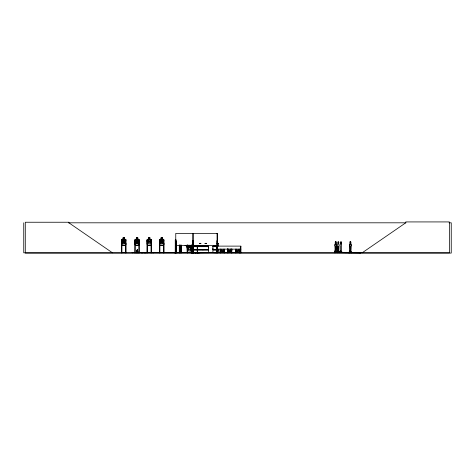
<?xml version="1.0" encoding="UTF-8"?>
<svg xmlns="http://www.w3.org/2000/svg" width="475" height="475" viewBox="0 0 475 475"><rect width="100%" height="100%" fill="white"/><g stroke="black" fill="none" stroke-linecap="round" stroke-linejoin="round"><path stroke-width="0.71" d="M208.62 248.069L208.62 246.673L203.057 246.673M218.571 249.458L212.913 249.458L212.919 248.069M214.712 252.813L219.248 252.569L212.907 252.7L212.913 250.016L218.571 250.016L218.571 252.7M219.248 252.593L212.919 252.623M336.027 252.136L336.181 246.299A1.514 0.766 -90 0 0 336.027 243.918L336.027 242.286A0.754 0.38 -90 0 0 335.641 241.532A0.754 0.38 -90 0 0 335.261 242.286L335.261 243.918A1.514 0.766 -90 0 0 335.101 246.299C335.231 250.729 334.59 251.667 335.35 251.483M336.104 252.136L336.264 246.299A1.514 0.766 -90 0 0 336.104 243.918L336.104 242.286A0.754 0.38 -90 0 0 335.724 241.532A0.754 0.38 -90 0 0 335.338 242.286L335.338 243.918A1.514 0.766 -90 0 0 335.184 246.299L335.492 251.578M338.675 252.136L338.829 246.299A1.514 0.766 -90 0 0 338.675 243.918L338.752 242.286L338.675 243.918M338.752 252.136L338.829 246.299M341.287 252.136L341.448 246.299A1.514 0.766 -90 0 0 341.287 243.918L341.371 242.286L341.287 243.918M350.746 252.136L350.906 246.299A1.514 0.766 -90 0 0 350.746 243.918L350.746 242.286A0.754 0.38 -90 0 0 350.36 241.532A0.754 0.38 -90 0 0 349.98 242.286L350.063 242.286A0.754 0.38 -90 0 1 350.443 241.532A0.754 0.38 -90 0 1 350.829 242.286L350.829 243.918A1.514 0.766 -90 0 1 350.983 246.299L350.829 252.136M137.156 252.783L137.275 249.915L137.572 252.783M335.047 251.578L334.911 251.222M335.166 251.263C335.392 251.72 335.029 250.954 334.958 251.578M338.182 251.216C336.852 251.839 338.788 250.99 337.814 251.536M337.695 251.578L338.253 251.447M340.361 251.578L340.385 251.239L340.171 251.578M340.421 251.489L340.83 251.483L340.367 246.299A1.514 0.766 -90 0 1 340.522 243.918L340.605 242.286A0.754 0.38 -90 0 1 340.991 241.532A0.754 0.38 -90 0 1 341.371 242.286M349.606 251.239L350.348 251.4L349.701 251.239M349.647 251.412L350.087 251.4M350.277 251.222L350.277 251.578M334.97 251.417L335.124 251.269M335.469 251.471L335.558 251.578M340.242 251.56L340.795 251.216L340.824 251.578M340.338 251.216L340.189 251.578L340.427 251.263M349.867 251.447L349.588 251.269L349.826 251.56M136.776 252.783L137.21 249.915L136.675 252.783M337.98 251.536L337.582 251.216M337.802 251.489L337.577 251.423M182.798 252.569L174.147 252.783M136.539 252.783L137.174 249.915L138.088 252.783M136.503 252.783L137.168 249.915M193.485 252.813L193.515 252.379M197.262 252.807L197.285 250.016L197.368 252.759M125.976 243.8L125.483 245.237L122.057 245.237L121.612 243.8L121.612 239.833M126.029 243.806L125.519 245.284L122.022 245.284L121.558 243.806M139.258 243.8L138.759 245.237L135.333 245.237L134.888 243.8L134.888 239.833L135.316 239.281L136.331 239.281L136.331 237.791L137.815 237.791L137.815 239.281L138.783 239.281L139.306 239.804L139.306 243.806L138.795 245.284L135.298 245.284L134.841 243.806M151.466 243.806L150.955 245.284L147.458 245.284L146.995 243.806L147.048 239.833L147.47 239.281L148.485 239.281L148.485 237.791L149.975 237.791L149.928 239.329L150.67 239.828L150.67 242.606L149.928 243.8L148.538 243.8L147.79 242.606L147.79 239.828L148.538 239.329L148.538 237.838L149.928 237.838M163.97 243.8L163.477 245.237L160.051 245.237M164.023 243.806L163.513 245.284L160.016 245.284L159.553 243.806L159.6 239.833L160.027 239.281L161.043 239.281L161.043 237.791L162.533 237.791L162.48 239.329L163.228 239.828L163.228 242.606L162.48 243.8L161.09 243.8L160.348 242.606L160.348 239.828L161.09 239.329L161.09 237.838L162.48 237.838M349.57 251.305L349.695 251.578M174.984 252.795L175.008 252.445M175.186 252.783L175.216 252.379M193.088 252.759L193.04 240.718L192.601 240.718L192.571 252.819M349.938 251.263L349.82 246.299A1.514 0.766 -90 0 1 349.98 243.918L350.063 242.286M335.237 252.813L335.522 251.833M337.113 251.833L337.102 252.807M338.17 251.833L338.022 252.819M339.572 252.813L339.643 251.833L339.732 252.463L351.387 252.623L351.322 251.833L350.158 251.833L350.158 252.463M340.789 252.623L340.789 251.833M344.939 252.463L344.987 252.712M345.966 252.807L346.121 252.463M347.694 252.463L347.635 252.712M348.49 252.813L348.513 252.463M348.769 252.463L348.555 252.623M349.184 251.833L349.03 252.813M349.962 252.813L350.247 251.833M351.257 252.807L351.322 252.819M359.765 252.463L359.634 252.813M360.709 252.807L360.84 252.463L354.789 252.623M224.527 251.109L224.016 252.094L220.519 252.094L220.062 251.109M239.364 252.023L239.863 251.109M235.446 251.109L235.903 252.094L239.4 252.094L239.911 251.109M175.762 239.281L175.287 239.81L175.227 252.819M228.92 251.109L228.92 252.094L230.411 252.094L230.363 251.073L231.901 250.764L231.901 248.852M362.152 252.819L405.757 222.811L405.757 221.926L449.356 221.926L449.356 252.819L23.75 252.819L23.75 222.811M340.433 251.4L340.807 251.554M189.935 246.388L191.122 245.646M188.076 245.219L187.15 246.192L188.848 245.26L190.57 246.252L190.612 245.753M230.363 251.073L231.105 250.758L231.105 248.983M191.122 247.137L192.565 246.691L191.128 247.184L187.138 247.184L186.604 246.709L186.657 245.646L185.167 245.646M68.329 222.811L405.983 222.811M449.023 222.811L451.25 222.811L451.25 253.074L25.282 253.074L25.282 222.241L68.887 222.241L68.887 222.811L112.486 252.819M124.492 237.838L123.096 237.838L123.096 239.329L122.354 239.828L122.354 242.606L123.096 243.8L124.492 243.8L125.234 242.606L125.234 239.828L124.492 239.329L124.539 237.791L123.049 237.791L123.049 239.281L122.033 239.281L121.558 239.81L121.487 252.819M124.539 239.281L125.501 239.281L126.029 239.804L126.089 252.789M149.975 239.281L150.943 239.281L151.466 239.804L151.507 252.593M162.533 239.281L163.495 239.281L164.023 239.804L164.083 252.789M122.057 239.329L125.483 239.329L125.976 239.828M147.493 239.329L150.919 239.329L151.418 239.828M160.051 239.329L163.477 239.329M176.035 239.329L175.34 239.833L175.34 243.8L175.75 245.284M121.535 240.718L121.944 240.718L121.897 252.819M125.976 240.718L125.566 240.718L125.614 252.819M134.811 240.718L135.221 240.718L135.221 252.819M139.258 240.718L138.848 240.718L138.896 252.819M146.971 240.718L147.381 240.718L147.381 252.819L147.428 252.379M151.418 240.718L151.002 240.718L151.056 252.819M159.529 240.718L159.938 240.718L159.891 252.819M163.97 240.718L163.56 240.718L163.56 252.819M175.263 240.718L175.673 240.718L175.631 252.819M175.768 240.718L176.172 240.718L176.201 252.819M193.153 240.718L193.562 240.718L193.61 252.819M217.366 240.718L216.897 240.718L216.903 252.819L216.873 252.379M146.995 241.217L151.466 241.217M337.909 242.286L337.986 242.286A0.754 0.38 -90 0 1 338.372 241.532A0.754 0.38 -90 0 1 338.752 242.286M199.387 243.325L200.854 243.325M205.058 243.325L206.53 243.325M217.152 243.319L218.577 243.325M199.387 243.426L200.854 243.438M205.058 243.426L206.53 243.438M217.158 243.438L218.577 243.438L218.565 246.115M199.387 243.598L200.848 243.598M205.063 243.598L206.524 243.598M217.146 243.598L218.565 243.598M337.749 246.299L337.986 252.136L337.749 246.299A1.514 0.766 -90 0 1 337.909 243.918L337.986 243.918M340.522 243.918L340.605 242.286M349.98 243.918L350.063 243.918A1.514 0.766 -90 0 0 349.903 246.299L350.01 251.483M147.493 245.237L150.919 245.237M185.416 245.397L185.909 245.397M175.768 245.468L192.903 245.468M193.153 245.468L217.366 245.468M187.15 245.646L189.935 245.646M185.113 245.694L186.604 245.694M194.02 246.115L202.855 246.115M203.057 246.115L208.626 246.115M212.913 246.115L240.908 246.115L240.944 252.599M188.593 246.317L187.578 246.317L187.102 246.846L187.536 252.819M193.984 246.311L196.852 246.311M197.25 246.311L202.89 246.311M203.021 246.311L208.662 246.311M212.871 246.311L217.176 246.311M193.984 246.483L196.852 246.483M197.25 246.483L202.89 246.483M203.021 246.483L208.662 246.483M212.871 246.483L217.176 246.483M194.02 246.673L202.855 246.673M217.158 246.673L212.913 246.673L212.913 249.458M216.701 246.768L217.111 246.768L217.105 252.819L217.057 233.362M240.908 246.768L240.498 246.768L240.451 252.819M216.701 249.143L240.908 249.143M194.02 249.458L202.855 249.458M203.057 249.458L208.626 249.458L208.626 246.673M193.984 249.648L196.852 249.648M197.25 249.648L202.89 249.648M203.021 249.648L208.662 249.648M212.871 249.648L218.613 249.648M193.984 249.82L196.852 249.82M197.25 249.82L202.89 249.82M203.021 249.82L208.662 249.82M212.871 249.82L218.613 249.82M194.02 250.016L202.855 250.016M203.057 250.016L208.626 250.016L208.626 252.7L191.051 252.759L208.62 252.623M228.974 252.065L228.974 251.073L227.958 251.144M335.433 251.833L336.603 251.833L336.603 252.623M337.024 251.833L339.251 251.833L339.251 252.623M187.601 252.273L191.027 252.273M187.566 252.32L191.063 252.32L191.573 250.842L191.573 246.84L191.045 246.317L190.083 246.317L190.083 245.32M343.324 252.338L344.333 252.338M345.942 252.338L346.952 252.338M355.395 252.338L356.404 252.338M121.487 252.379L121.992 252.379L121.992 252.819M126.023 252.379L125.519 252.379L125.519 252.819M337.113 252.463L339.162 252.463L339.162 251.833M121.992 252.504L125.519 252.504M135.268 252.504L138.801 252.504M147.428 252.504L150.961 252.504M159.986 252.504L163.513 252.504M187.536 252.504L199.957 252.783M240.451 252.599L240.956 252.599M241.175 252.807L241.211 252.445L132.204 252.445L132.204 252.819M191.562 252.783L191.526 244.987M179.752 252.569L179.704 244.987M139.365 252.789L139.306 252.379M228.974 251.073L228.226 250.758L228.226 248.983M349.374 252.807L349.089 252.623M191.057 252.783L191.116 244.987M186.657 246.691L187.156 247.137M191.52 246.863L191.027 246.365L187.15 246.388L186.657 245.646M334.507 252.813L334.376 251.833L334.465 252.463L336.514 252.463L336.514 251.833M235.493 251.109L235.903 252.094M220.109 251.109L220.554 252.065M187.304 245.142L187.607 246.103L191.027 246.103L191.36 245.142L191.063 246.151L187.566 246.151L187.263 245.165M137.417 249.915L138.053 252.783M191.158 252.795L191.158 252.379M137.916 252.783L137.394 249.915L137.815 252.783M351.233 251.833L351.233 252.463M349.944 252.463L349.944 251.138L349.499 251.138L349.499 252.463M349.849 251.138L349.849 252.463M349.588 251.138L349.588 252.623M341.863 252.623L341.863 251.833L340.7 251.833L340.7 252.463M341.774 251.833L341.774 252.463M340.486 252.463L340.486 251.138L340.041 251.138L340.07 252.623M340.391 251.138L340.391 252.463M340.136 251.138L340.136 252.463M338.099 251.833L338.099 252.623M337.986 242.286L337.909 243.918M337.867 252.463L337.867 251.138L337.422 251.138L337.422 252.463M337.772 251.138L337.772 252.463M337.517 251.138L337.517 252.463M335.219 252.463L335.219 251.138L334.774 251.138L334.774 252.463M335.124 251.138L335.124 252.463M334.869 251.138L334.869 252.463M240.326 252.445L240.326 252.819M240.095 252.819L240.095 252.083L235.458 252.083L235.458 252.819M239.911 249.197L239.911 251.15M239.768 252.083L239.768 252.819M239.732 249.203L239.732 252.819M239.453 249.203L239.453 252.819M239.121 249.161L239.121 250.343L238.373 251.109L236.983 251.109L236.241 250.343L236.241 249.161M238.373 249.161L238.373 250.343L236.983 250.343L236.983 249.161M236.105 249.197L236.105 252.813M235.82 249.197L235.82 252.819M235.493 249.203L235.493 251.144M235.446 249.197L235.446 251.15M232.079 252.819L232.079 252.083L227.448 252.083L227.448 252.819M231.752 252.083L231.752 252.819M231.717 249.203L231.717 252.819M231.438 249.203L231.438 252.819M231.426 251.144L227.43 250.77L227.43 248.852M230.363 248.983L230.363 250.758L228.974 250.758L228.974 248.983M228.089 249.197L228.089 252.813M227.81 249.197L227.81 252.819M227.483 248.852L227.483 250.794M224.711 252.819L224.711 252.083L220.073 252.083L220.073 252.819M224.348 249.203L224.348 252.819M224.069 249.203L224.069 252.819M223.737 249.161L223.737 250.343L222.989 251.109L221.599 251.109L220.857 250.343L220.857 249.161M222.989 249.161L222.989 250.343L221.599 250.343L221.599 249.161M220.721 249.197L220.721 252.813M220.436 249.197L220.436 252.819M220.062 249.197L220.062 251.15M217.413 252.379L217.396 252.819M217.318 252.819L217.366 233.362L193.153 233.362L193.2 252.819M216.701 246.115L216.748 252.819M198.087 252.379L198.117 252.819M197.986 252.379L197.986 252.819M197.927 252.819L197.897 252.379L197.832 252.819M197.737 252.379L197.707 252.819M196.056 252.445L196.056 252.819M195.819 252.379L195.854 252.819M195.724 252.504L195.724 252.819M195.7 252.379L195.664 252.819M195.569 252.379L195.599 252.819M195.468 252.379L195.433 252.819M193.004 240.718L193.004 252.819M192.832 240.718L192.808 252.819L192.892 233.362L175.768 233.362L175.72 252.819M192.713 240.718L192.672 252.819M191.573 252.379L191.621 252.819M190.036 245.373L190.03 246.365L190.778 246.863L190.778 249.642L190.036 250.836L188.64 250.836L187.898 249.642L187.898 246.863L188.64 246.365L188.593 245.32M189.786 245.124L189.786 245.623M188.89 245.124L188.89 245.623M187.488 244.987L187.441 252.819M187.126 252.379L187.126 252.819L187.079 244.987M181.165 252.379L181.165 252.819L181.141 245.088M181.005 245.088L181.028 252.819M180.933 245.088L180.933 252.819M180.797 245.088L180.779 252.819M179.657 252.379L179.663 252.819M179.295 244.987L179.295 252.819M179.247 252.379L179.247 252.819M176.059 240.718L176.094 252.819M176.011 252.379L175.952 252.819M175.881 240.718L175.881 252.819M163.922 252.379L163.922 252.819M163.513 252.379L163.513 252.819M159.986 252.379L159.986 252.819M159.553 239.81L159.529 252.819L159.481 252.379M153.407 252.445L153.407 252.819M153.259 252.445L153.259 252.819M152.635 252.445L152.635 252.819M151.371 252.379L151.365 252.819M150.961 252.379L150.955 252.819M147.018 252.379L147.018 252.819M146.995 239.81L146.935 252.819M146.08 252.819L144.216 252.819M143.135 252.819L141.247 252.819M139.258 252.819L139.258 239.828L138.759 239.329L135.333 239.329L134.888 239.833L134.763 252.819M138.801 252.379L138.801 252.819M135.268 252.379L135.268 252.819M134.858 252.379L134.858 252.819M132.828 252.445L132.828 252.819M125.928 252.379L125.928 252.819M197.291 248.069L197.291 249.458L197.285 246.673L197.291 248.069M125.097 243.242L124.616 243.289L123.797 241.852C123.156 244.12 121.446 243.633 123.482 241.526C121.511 239.816 123.268 238.925 123.773 241.187C124.337 239.044 126.118 239.495 124.1 241.532L125.097 243.242M138.379 243.242L137.898 243.289L137.079 241.852C136.515 244.102 134.68 243.657 136.758 241.526C134.787 239.816 136.545 238.925 137.055 241.187C137.619 239.044 139.395 239.495 137.376 241.532L138.379 243.242M163.091 243.242L162.61 243.289L161.791 241.852C161.233 244.102 159.392 243.657 161.476 241.526C159.505 239.816 161.263 238.925 161.767 241.187C162.331 239.044 164.112 239.495 162.094 241.532L163.091 243.242M334.37 252.623L360.941 252.795L334.37 252.623M138.51 242.606L137.768 243.8L136.378 243.8L135.63 242.606L135.63 239.828L136.378 239.329L136.378 237.838L137.768 237.838L137.768 239.329L138.51 239.828L138.51 242.606M124.242 238.088L123.346 238.088L123.346 238.587L124.242 238.587L124.242 238.088M137.518 238.088L136.628 238.088L136.628 238.587L137.518 238.587L137.518 238.088M149.678 238.088L148.788 238.088L148.788 238.587L149.678 238.587L149.678 238.088M162.236 238.088L161.34 238.088L161.34 238.587L162.236 238.587L162.236 238.088M124.492 239.828L123.096 239.828L123.096 242.606L124.492 242.606L124.492 239.828M137.768 239.828L136.378 239.828L136.378 242.606L137.768 242.606L137.768 239.828M149.928 239.828L148.538 239.828L148.538 242.606L149.928 242.606L149.928 239.828M162.48 239.828L161.09 239.828L161.09 242.606L162.48 242.606L162.48 239.828M190.036 246.863L188.64 246.863L188.64 249.642L190.036 249.642L190.036 246.863M230.114 251.548L229.217 251.548L229.217 251.869L230.114 251.869L230.114 251.548M224.527 251.15L224.527 249.197L224.479 251.144"/></g></svg>
